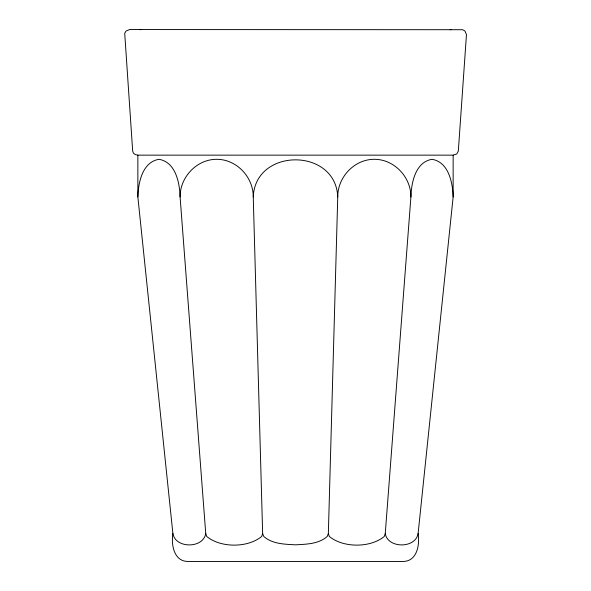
<?xml version="1.0" encoding="UTF-8"?>
<svg xmlns="http://www.w3.org/2000/svg" width="591" height="591" viewBox="0 0 591 591"><rect width="100%" height="100%" fill="white"/><g stroke="black" fill="none" stroke-linecap="round" stroke-linejoin="round"><path stroke-width="0.89" d="M328.352 533.518L337.742 196.973C337.564 177.226 354.334 159.245 374.325 159.304C394.308 159.245 411.077 177.226 410.908 196.973L385.258 533.518L384.29 536.443C370.387 548.02 343.231 548.02 329.32 536.443L328.352 533.518L327.237 536.443C318.726 544.052 306.308 544.237 295.5 544.821C284.692 544.237 272.274 544.052 263.763 536.443L262.648 533.518L253.258 196.973C253.436 177.226 236.666 159.245 216.675 159.304C196.692 159.245 179.923 177.226 180.092 196.973L205.742 533.518L206.71 536.443C220.613 548.02 247.769 548.02 261.68 536.443L262.648 533.518M205.742 533.518C203.274 548.699 175.357 548.699 172.89 533.518L137.858 196.973C138.301 182.737 142.261 162.104 158.972 159.304C175.69 162.104 179.649 182.737 180.092 196.973M410.908 196.973C411.351 182.737 415.31 162.104 432.028 159.304C448.739 162.104 452.699 182.737 453.142 196.973L418.11 533.518C415.643 548.699 387.726 548.699 385.258 533.518M253.258 196.973C255.164 147.477 335.836 147.477 337.742 196.973M450.179 29.72L451.517 29.55M453.142 155.145L456.806 153.933L458.328 150.993L466.469 34.566L464.947 31.02L462.627 29.72L129.71 29.55L126.053 31.02L124.708 33.266L132.672 150.993L133.367 153.069L135.265 154.591L137.858 155.145L453.142 155.145L453.142 196.973M139.483 29.55L140.821 29.72M418.11 533.518C419.869 544.245 417.386 560.933 403.609 561.45L187.391 561.45C173.614 560.933 171.131 544.245 172.89 533.518M137.858 155.145L137.858 196.973"/></g></svg>
